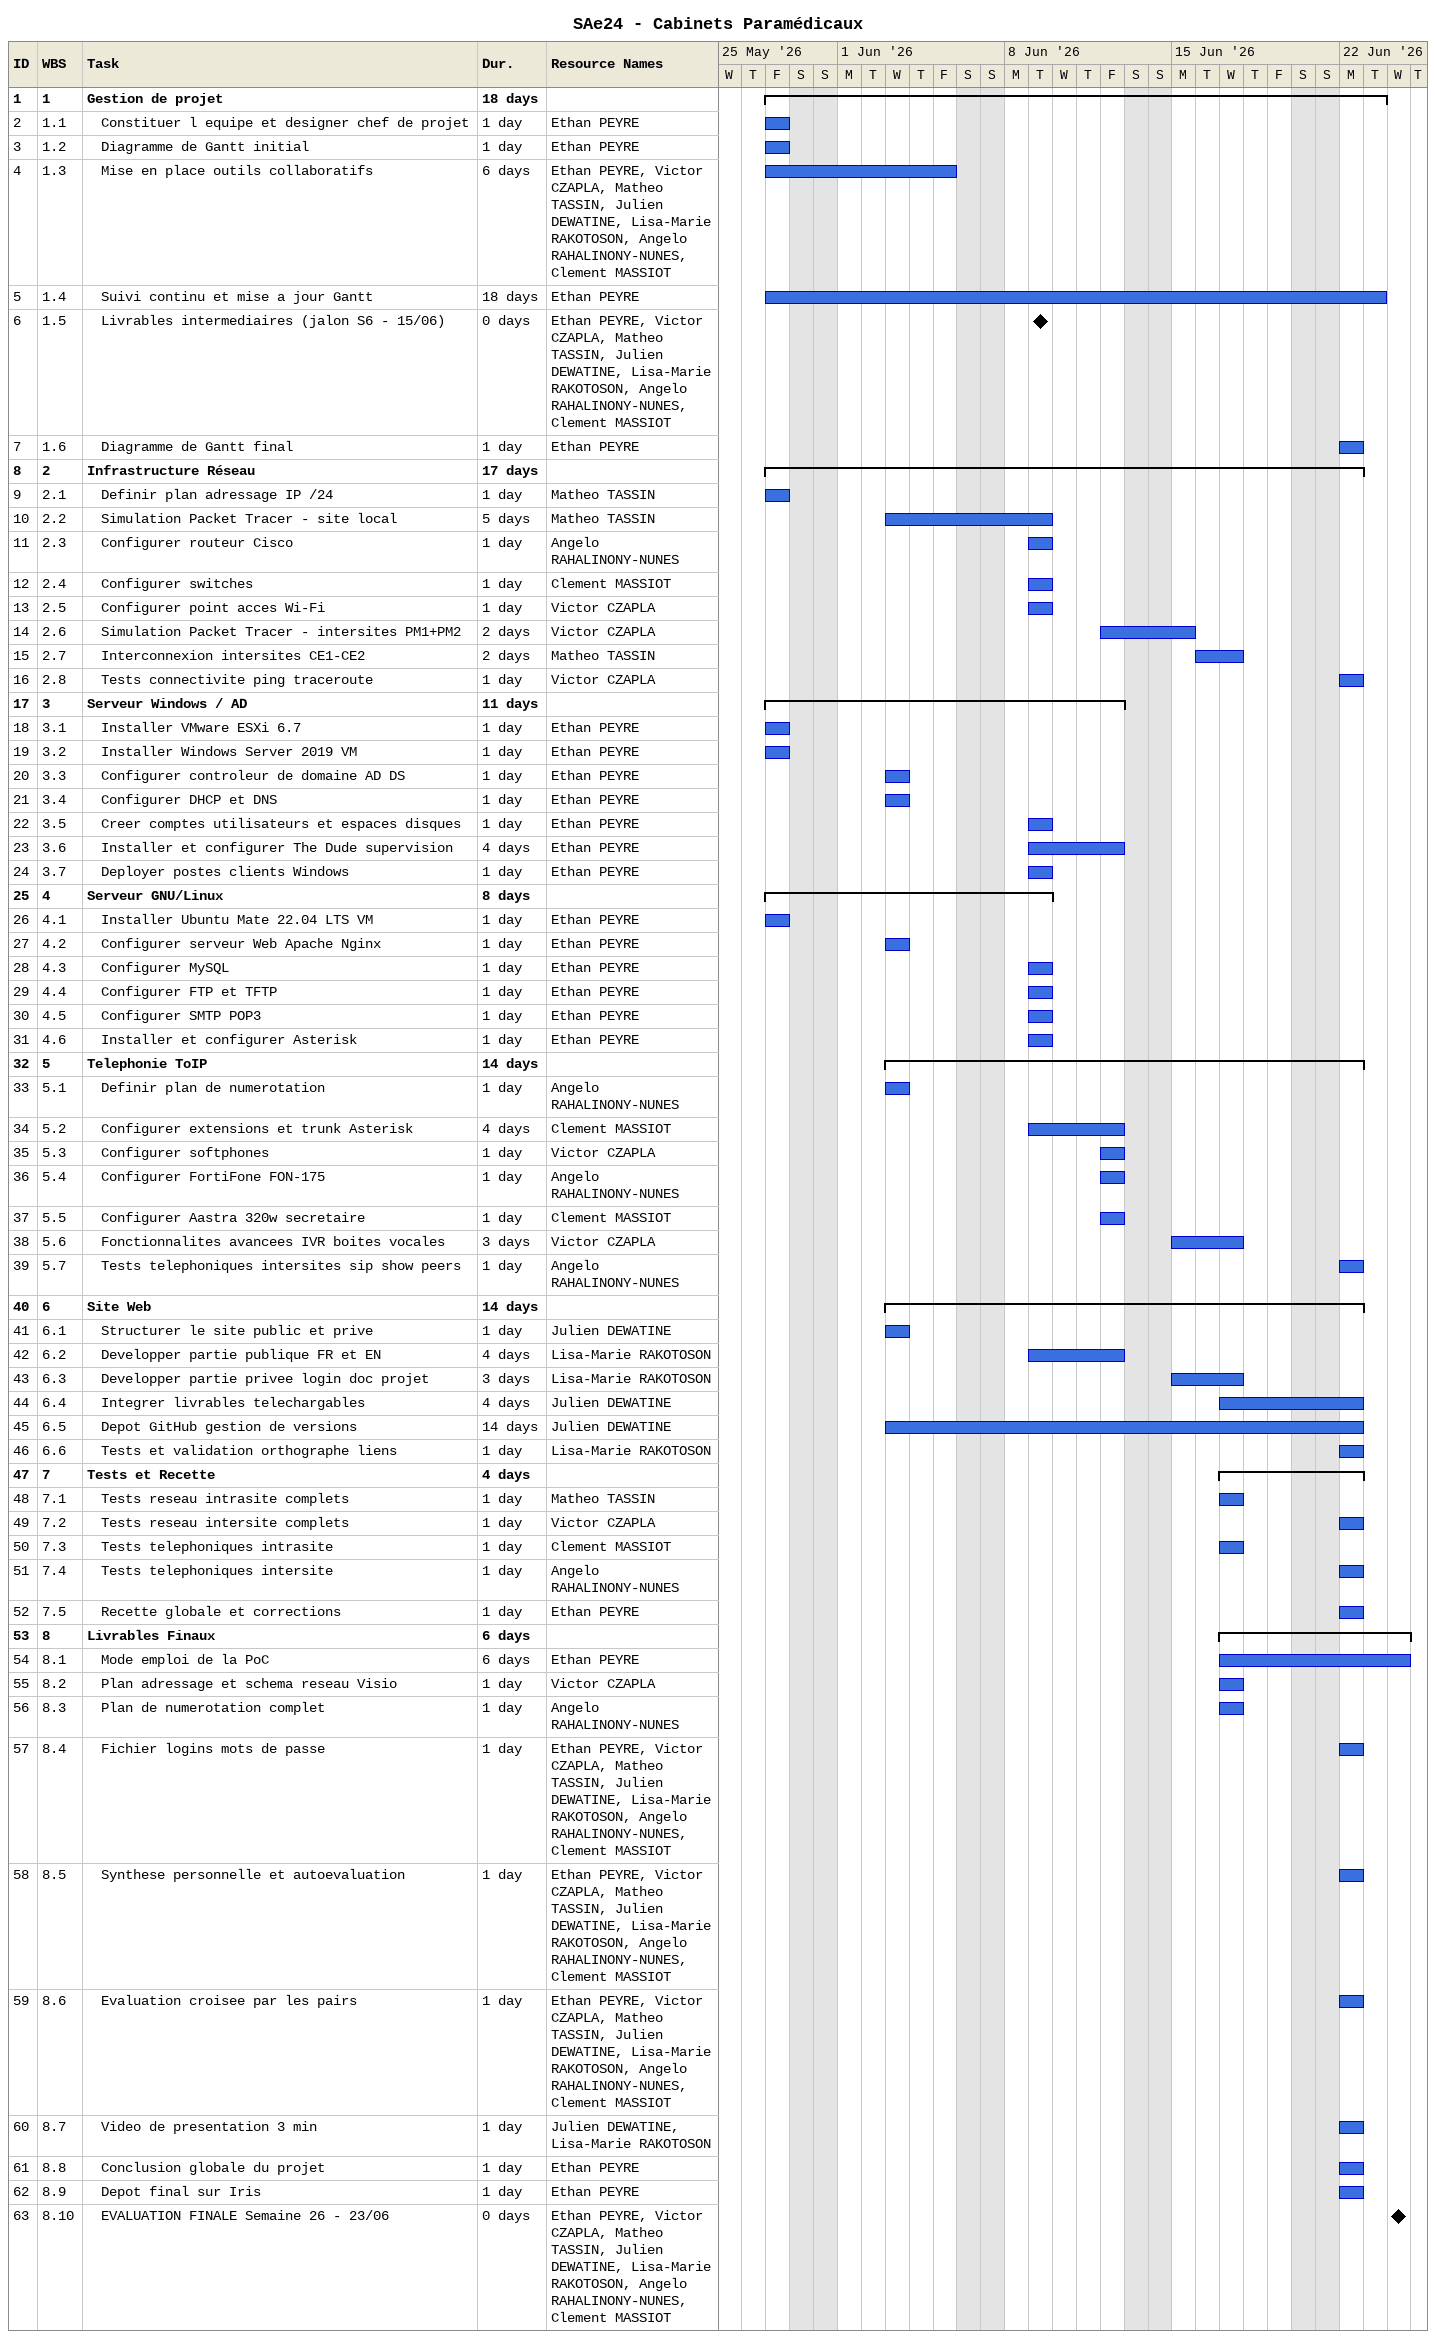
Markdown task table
SAe24 - Cabinets Paramédicaux

| ID | WBS | Task | Duration | Start | Finish | Resources |
|---|---|---|---|---|---|---|
| 1 | 1 | **Gestion de projet** | 18d | 2026-05-29 | 2026-06-23 |  |
| 2 | 1.1 | Constituer l equipe et designer chef de projet | 1d | 2026-05-29 | 2026-05-29 | Ethan PEYRE |
| 3 | 1.2 | Diagramme de Gantt initial | 1d | 2026-05-29 | 2026-05-29 | Ethan PEYRE |
| 4 | 1.3 | Mise en place outils collaboratifs | 6d | 2026-05-29 | 2026-06-05 | Ethan PEYRE, Victor CZAPLA, Matheo TASSIN, Julien DEWATINE, Lisa-Marie RAKOTOSON, Angelo RAHALINONY-NUNES, Clement MASSIOT |
| 5 | 1.4 | Suivi continu et mise a jour Gantt | 18d | 2026-05-29 | 2026-06-23 | Ethan PEYRE |
| 6 | 1.5 | Livrables intermediaires (jalon S6 - 15/06) | 0d | 2026-06-09 | 2026-06-09 | Ethan PEYRE, Victor CZAPLA, Matheo TASSIN, Julien DEWATINE, Lisa-Marie RAKOTOSON, Angelo RAHALINONY-NUNES, Clement MASSIOT |
| 7 | 1.6 | Diagramme de Gantt final | 1d | 2026-06-22 | 2026-06-22 | Ethan PEYRE |
| 8 | 2 | **Infrastructure Réseau** | 17d | 2026-05-29 | 2026-06-22 |  |
| 9 | 2.1 | Definir plan adressage IP /24 | 1d | 2026-05-29 | 2026-05-29 | Matheo TASSIN |
| 10 | 2.2 | Simulation Packet Tracer - site local | 5d | 2026-06-03 | 2026-06-09 | Matheo TASSIN |
| 11 | 2.3 | Configurer routeur Cisco | 1d | 2026-06-09 | 2026-06-09 | Angelo RAHALINONY-NUNES |
| 12 | 2.4 | Configurer switches | 1d | 2026-06-09 | 2026-06-09 | Clement MASSIOT |
| 13 | 2.5 | Configurer point acces Wi-Fi | 1d | 2026-06-09 | 2026-06-09 | Victor CZAPLA |
| 14 | 2.6 | Simulation Packet Tracer - intersites PM1+PM2 | 2d | 2026-06-12 | 2026-06-15 | Victor CZAPLA |
| 15 | 2.7 | Interconnexion intersites CE1-CE2 | 2d | 2026-06-16 | 2026-06-17 | Matheo TASSIN |
| 16 | 2.8 | Tests connectivite ping traceroute | 1d | 2026-06-22 | 2026-06-22 | Victor CZAPLA |
| 17 | 3 | **Serveur Windows / AD** | 11d | 2026-05-29 | 2026-06-12 |  |
| 18 | 3.1 | Installer VMware ESXi 6.7 | 1d | 2026-05-29 | 2026-05-29 | Ethan PEYRE |
| 19 | 3.2 | Installer Windows Server 2019 VM | 1d | 2026-05-29 | 2026-05-29 | Ethan PEYRE |
| 20 | 3.3 | Configurer controleur de domaine AD DS | 1d | 2026-06-03 | 2026-06-03 | Ethan PEYRE |
| 21 | 3.4 | Configurer DHCP et DNS | 1d | 2026-06-03 | 2026-06-03 | Ethan PEYRE |
| 22 | 3.5 | Creer comptes utilisateurs et espaces disques | 1d | 2026-06-09 | 2026-06-09 | Ethan PEYRE |
| 23 | 3.6 | Installer et configurer The Dude supervision | 4d | 2026-06-09 | 2026-06-12 | Ethan PEYRE |
| 24 | 3.7 | Deployer postes clients Windows | 1d | 2026-06-09 | 2026-06-09 | Ethan PEYRE |
| 25 | 4 | **Serveur GNU/Linux** | 8d | 2026-05-29 | 2026-06-09 |  |
| 26 | 4.1 | Installer Ubuntu Mate 22.04 LTS VM | 1d | 2026-05-29 | 2026-05-29 | Ethan PEYRE |
| 27 | 4.2 | Configurer serveur Web Apache Nginx | 1d | 2026-06-03 | 2026-06-03 | Ethan PEYRE |
| 28 | 4.3 | Configurer MySQL | 1d | 2026-06-09 | 2026-06-09 | Ethan PEYRE |
| 29 | 4.4 | Configurer FTP et TFTP | 1d | 2026-06-09 | 2026-06-09 | Ethan PEYRE |
| 30 | 4.5 | Configurer SMTP POP3 | 1d | 2026-06-09 | 2026-06-09 | Ethan PEYRE |
| 31 | 4.6 | Installer et configurer Asterisk | 1d | 2026-06-09 | 2026-06-09 | Ethan PEYRE |
| 32 | 5 | **Telephonie ToIP** | 14d | 2026-06-03 | 2026-06-22 |  |
| 33 | 5.1 | Definir plan de numerotation | 1d | 2026-06-03 | 2026-06-03 | Angelo RAHALINONY-NUNES |
| 34 | 5.2 | Configurer extensions et trunk Asterisk | 4d | 2026-06-09 | 2026-06-12 | Clement MASSIOT |
| 35 | 5.3 | Configurer softphones | 1d | 2026-06-12 | 2026-06-12 | Victor CZAPLA |
| 36 | 5.4 | Configurer FortiFone FON-175 | 1d | 2026-06-12 | 2026-06-12 | Angelo RAHALINONY-NUNES |
| 37 | 5.5 | Configurer Aastra 320w secretaire | 1d | 2026-06-12 | 2026-06-12 | Clement MASSIOT |
| 38 | 5.6 | Fonctionnalites avancees IVR boites vocales | 3d | 2026-06-15 | 2026-06-17 | Victor CZAPLA |
| 39 | 5.7 | Tests telephoniques intersites sip show peers | 1d | 2026-06-22 | 2026-06-22 | Angelo RAHALINONY-NUNES |
| 40 | 6 | **Site Web** | 14d | 2026-06-03 | 2026-06-22 |  |
| 41 | 6.1 | Structurer le site public et prive | 1d | 2026-06-03 | 2026-06-03 | Julien DEWATINE |
| 42 | 6.2 | Developper partie publique FR et EN | 4d | 2026-06-09 | 2026-06-12 | Lisa-Marie RAKOTOSON |
| 43 | 6.3 | Developper partie privee login doc projet | 3d | 2026-06-15 | 2026-06-17 | Lisa-Marie RAKOTOSON |
| 44 | 6.4 | Integrer livrables telechargables | 4d | 2026-06-17 | 2026-06-22 | Julien DEWATINE |
| 45 | 6.5 | Depot GitHub gestion de versions | 14d | 2026-06-03 | 2026-06-22 | Julien DEWATINE |
| 46 | 6.6 | Tests et validation orthographe liens | 1d | 2026-06-22 | 2026-06-22 | Lisa-Marie RAKOTOSON |
| 47 | 7 | **Tests et Recette** | 4d | 2026-06-17 | 2026-06-22 |  |
| 48 | 7.1 | Tests reseau intrasite complets | 1d | 2026-06-17 | 2026-06-17 | Matheo TASSIN |
| 49 | 7.2 | Tests reseau intersite complets | 1d | 2026-06-22 | 2026-06-22 | Victor CZAPLA |
| 50 | 7.3 | Tests telephoniques intrasite | 1d | 2026-06-17 | 2026-06-17 | Clement MASSIOT |
| 51 | 7.4 | Tests telephoniques intersite | 1d | 2026-06-22 | 2026-06-22 | Angelo RAHALINONY-NUNES |
| 52 | 7.5 | Recette globale et corrections | 1d | 2026-06-22 | 2026-06-22 | Ethan PEYRE |
| 53 | 8 | **Livrables Finaux** | 6d | 2026-06-17 | 2026-06-24 |  |
| 54 | 8.1 | Mode emploi de la PoC | 6d | 2026-06-17 | 2026-06-24 | Ethan PEYRE |
| 55 | 8.2 | Plan adressage et schema reseau Visio | 1d | 2026-06-17 | 2026-06-17 | Victor CZAPLA |
| 56 | 8.3 | Plan de numerotation complet | 1d | 2026-06-17 | 2026-06-17 | Angelo RAHALINONY-NUNES |
| 57 | 8.4 | Fichier logins mots de passe | 1d | 2026-06-22 | 2026-06-22 | Ethan PEYRE, Victor CZAPLA, Matheo TASSIN, Julien DEWATINE, Lisa-Marie RAKOTOSON, Angelo RAHALINONY-NUNES, Clement MASSIOT |
| 58 | 8.5 | Synthese personnelle et autoevaluation | 1d | 2026-06-22 | 2026-06-22 | Ethan PEYRE, Victor CZAPLA, Matheo TASSIN, Julien DEWATINE, Lisa-Marie RAKOTOSON, Angelo RAHALINONY-NUNES, Clement MASSIOT |
| 59 | 8.6 | Evaluation croisee par les pairs | 1d | 2026-06-22 | 2026-06-22 | Ethan PEYRE, Victor CZAPLA, Matheo TASSIN, Julien DEWATINE, Lisa-Marie RAKOTOSON, Angelo RAHALINONY-NUNES, Clement MASSIOT |
| 60 | 8.7 | Video de presentation 3 min | 1d | 2026-06-22 | 2026-06-22 | Julien DEWATINE, Lisa-Marie RAKOTOSON |
| 61 | 8.8 | Conclusion globale du projet | 1d | 2026-06-22 | 2026-06-22 | Ethan PEYRE |
| 62 | 8.9 | Depot final sur Iris | 1d | 2026-06-22 | 2026-06-22 | Ethan PEYRE |
| 63 | 8.10 | EVALUATION FINALE Semaine 26 - 23/06 | 0d | 2026-06-24 | 2026-06-24 | Ethan PEYRE, Victor CZAPLA, Matheo TASSIN, Julien DEWATINE, Lisa-Marie RAKOTOSON, Angelo RAHALINONY-NUNES, Clement MASSIOT |
